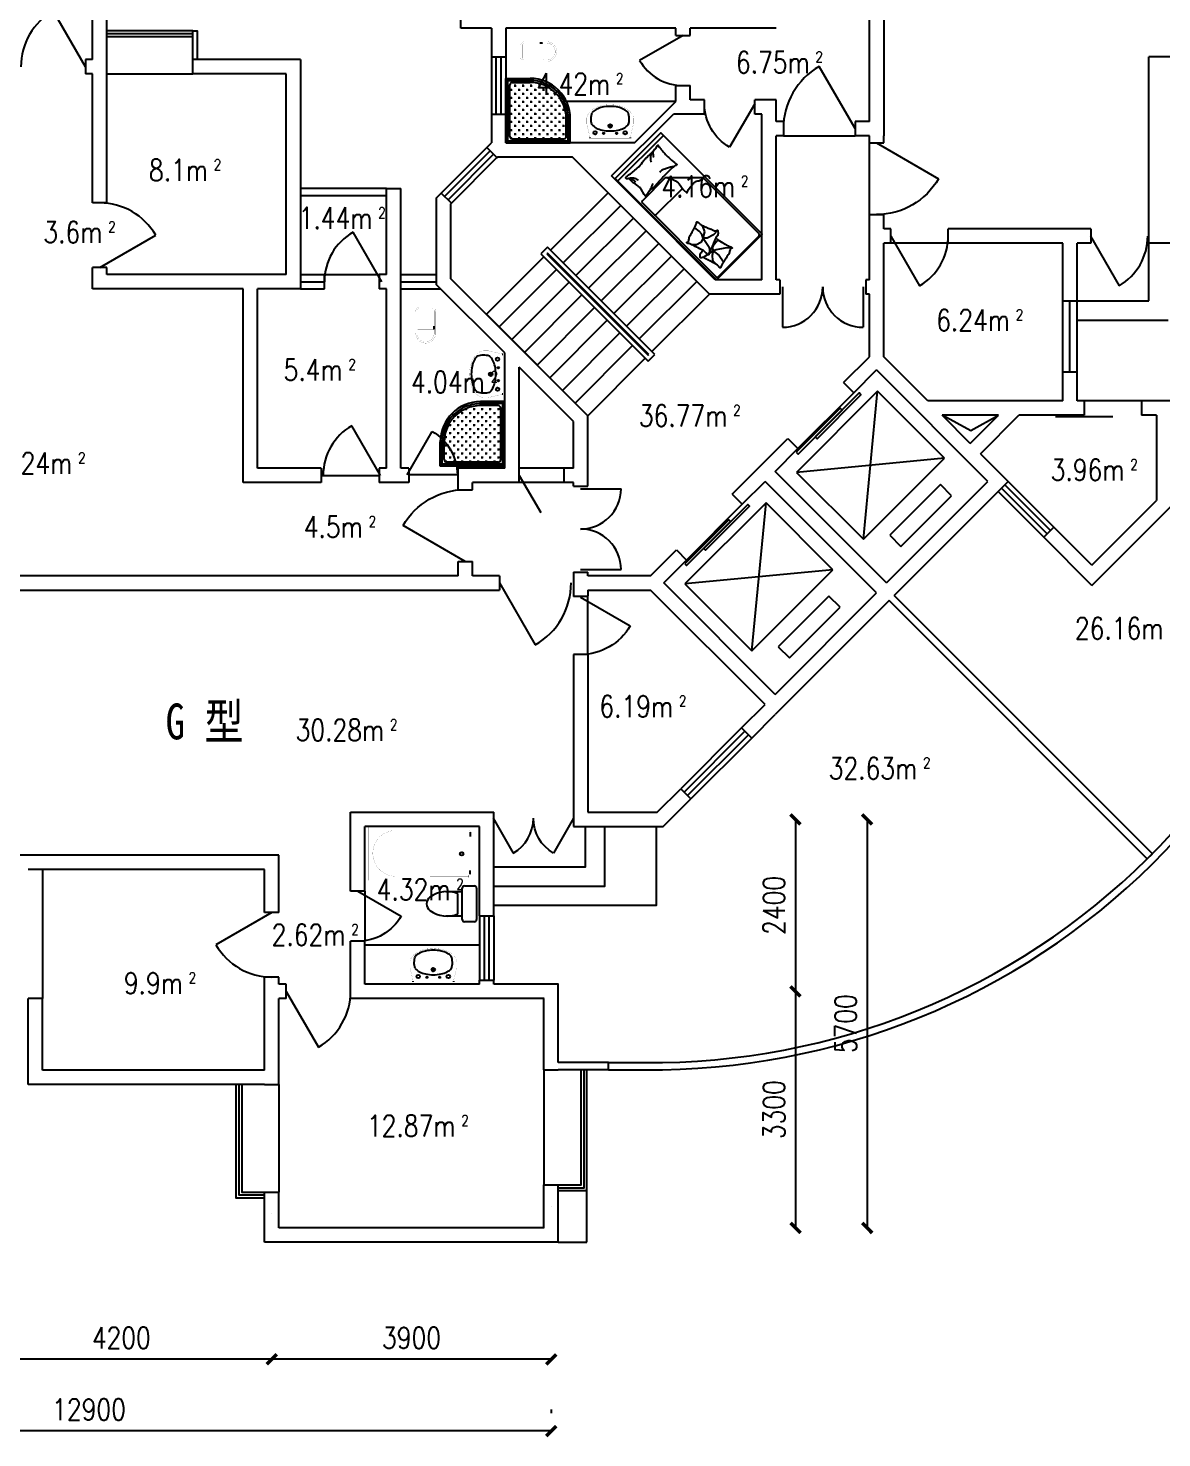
# Model space of a CAD drawing. Header units: millimetres. Extents: x 876 to 46420, y 423 to 34672.
# Drawn here: x 10922 to 26741, y 609 to 20275 of the extents above; entities that cross this region are included whole.
import ezdxf
from ezdxf.enums import TextEntityAlignment as Align

# ---------------------------------------------------------------- set-up
doc = ezdxf.new("R2010")
doc.units = ezdxf.units.MM
for name, color, linetype in [('GROUND', 2, 'Continuous'), ('JJ', 8, 'Continuous'), ('PUB_DIM', 3, 'Continuous'), ('PUB_TEXT', 7, 'Continuous'), ('PUB_WINDW', 7, 'Continuous'), ('STAIR', 2, 'Continuous'), ('TEXT', 5, 'Continuous'), ('WALL', 255, 'Continuous'), ('WINDOW', 2, 'Continuous'), ('WINDOW_TEXT', 7, 'Continuous'), ('Y', 6, 'Continuous')]:
    doc.layers.add(name, color=color, linetype=linetype)
doc.styles.add('DIM_FONT', font='SIMPLEX', dxfattribs={"width": 0.8})
doc.styles.add('S1', font='SimSun.ttf', dxfattribs={"width": 0.8})
doc.styles.add('SIMPLEX', font='SIMPLEX.SHX')
doc.styles.get("Standard").update_dxf_attribs({"font": 'arial.ttf'})
doc.dimstyles.new('AXIS', dxfattribs={"dimtxt": 300, "dimasz": 1, "dimexe": 250, "dimexo": 300, "dimgap": 0.09, "dimtad": 1, "dimdec": 0, "dimzin": 0, "dimdsep": 46, "dimtxsty": 'DIM_FONT', "dimblk": '_DIMX', "dimcen": 0.09, "dimse1": 1, "dimse2": 1, "dimclrt": 7, "dimadec": 0, "dimazin": 0, "dimtfac": 1, "dimtdec": 0, "dimtix": 1, "dimtmove": 2, "dimatfit": 3, "dimldrblk": '_DIMX', "dimfxl": 1, "dimtolj": 1, "dimtzin": 0, "dimarcsym": 0})
doc.dimstyles.new('DIMB', dxfattribs={"dimtxt": 300, "dimasz": 1, "dimexe": 250, "dimexo": 300, "dimgap": 150, "dimtad": 1, "dimdec": 0, "dimzin": 0, "dimdsep": 46, "dimtxsty": 'DIM_FONT', "dimblk": '_DIMX', "dimcen": 0.09, "dimse2": 1, "dimclrt": 7, "dimadec": 0, "dimazin": 0, "dimtfac": 1, "dimtdec": 0, "dimtix": 1, "dimtmove": 2, "dimatfit": 3, "dimldrblk": '_DIMX', "dimfxl": 1, "dimtolj": 1, "dimtzin": 0, "dimarcsym": 0})

# ---------------------------------------------------------------- blocks, each defined once
blk = doc.blocks.new('M_A6')
blk.add_line((0.5, 0), (0.5, 0))
blk = doc.blocks.new('_DBLK')
blk.add_line((-0.5, 0), (0, -0.866))
blk.add_arc((-0.5, 0), 1, 300, 0)
at = {"style": 'SIMPLEX', "flags": 9}
blk.add_attdef('A', text='', height=1, dxfattribs=at).set_placement((0, 1.5), align=Align.MIDDLE)
blk = doc.blocks.new('_A2CPR')
blk.add_line((0, 0.154), (1, 0.154))
blk = doc.blocks.new('_WBLK')
for p, q in [((-0.5, 0.5), (0.5, 0.5)), ((0.5, 0.167), (-0.5, 0.167)), ((0.5, -0.167), (-0.5, -0.167)), ((-0.5, -0.5), (0.5, -0.5))]:
    blk.add_line(p, q)
at = {"style": 'SIMPLEX', "flags": 9}
blk.add_attdef('A', text='', height=1, dxfattribs=at).set_placement((0, 1.5), align=Align.MIDDLE)
blk = doc.blocks.new('_LIFTD')
for points in [[(-0.548, -0.602), (-0.548, -0.774), (0.241, -0.774), (0.241, -0.602), (-0.548, -0.602)], [(-0.241, -0.784), (-0.241, -0.955), (0.548, -0.955), (0.548, -0.784), (-0.241, -0.784)]]:
    blk.add_lwpolyline(points)
blk = doc.blocks.new('_DBLK1')
for p, q in [((-0.47, 0), (-0.47, -0.47)), ((0.47, 0), (0.47, -0.47))]:
    blk.add_line(p, q)
for centre, start, end in [((-0.47, 0), 270, 0), ((0.47, 0), 180, 270)]:
    blk.add_arc(centre, 0.47, start, end)
at = {"layer": 'WINDOW_TEXT', "style": 'SIMPLEX', "flags": 9}
blk.add_attdef('A', text='', height=1, dxfattribs=at).set_placement((0, 1.5), align=Align.MIDDLE)
blk = doc.blocks.new('M_A15FYM')
blk.add_line((-0.5, 0), (0, -0.866))
blk = doc.blocks.new('M_E11')
for p, q in [((-280, -10), (-280, 0)), ((280, 0), (280, -10)), ((-251, -189), (-251, -186)), ((-248, -183), (-250, -185))]:
    blk.add_line(p, q)
at = {"const_width": 1.5}
for points in [[(-280, 0), (280, 0)], [(-326, -200), (-280, -5)], [(326, -204), (280, -5)]]:
    blk.add_lwpolyline(points, dxfattribs=at)
at = {"flags": 128}
for points in [[(-253, -188, 0.172546), (-250, -358, 0.726395)], [(253, -188, -0.172546), (250, -358, -0.726395)]]:
    blk.add_lwpolyline(points, format="xyb", dxfattribs=at)
for points in [[(253, -188, 0.098208), (193, -141, 0.066287), (110, -111, 0.052428), (0, -100, 0.052428), (-110, -111, 0.066287), (-193, -141, 0.093876), (-251, -186, 0.171377)], [(-250, -358, 0.091341), (-193, -401, 0.066287), (-110, -431, 0.052428), (0, -442, 0.052428), (110, -431, 0.066287), (193, -401, 0.091756), (250, -358, 0.171377)]]:
    blk.add_lwpolyline(points, format="xyb")
at = {"const_width": 1.5}
for points in [[(-326, -200, 0.008223), (-326, -204, 0.149285)], [(-326, -266, 0.149285), (-304, -337, 0.107079), (-231, -408, 0.075625), (-131, -450, 0.062436), (-1, -467, 0.062436), (130, -452, 0.075625), (230, -410, 0.107079), (304, -339, 0.149285), (326, -268, 0.005205), (326, -266, 0.086596)]]:
    blk.add_lwpolyline(points, format="xyb", dxfattribs=at)
at = {"const_width": 1.5, "flags": 128}
for points in [[(-326, -204), (-326, -268)], [(326, -204), (326, -268)]]:
    blk.add_lwpolyline(points, dxfattribs=at)
for centre, radius in [((-210, -75), 24), ((-210, -75), 24), ((-210, -75), 24), ((-90, -65), 10), ((0, -170), 25), ((0, -170), 15), ((90, -65), 10), ((210, -75), 24)]:
    blk.add_circle(centre, radius)
blk.add_arc((-250, -186), 1, 131.3224, 180)
at = {"width": 0.8, "flags": 9}
for tag in ['XSIZE', 'YSIZE']:
    blk.add_attdef(tag, (0, 0), '', height=0.5, dxfattribs=at)
blk = doc.blocks.new('_E3NPP')
at = {"layer": 'JJ'}
for p, q in [((-170, 200), (-170, 430)), ((170, 200), (170, 430)), ((-220, 200), (220, 200)), ((-140, 260), (140, 260)), ((-250, 30), (-250, 170)), ((220, 0), (-220, 0)), ((250, 170), (250, 30))]:
    blk.add_line(p, q, dxfattribs=at)
for centre, radius, start, end in [((227, 413), 398, 143.3619, 202.5495), ((0, 590), 110, 33.4509, 146.5491), ((-227, 413), 398, 337.4505, 36.6381), ((-220, 170), 30, 90, 180), ((220, 170), 30, 0, 90), ((-220, 30), 30, 180, 270), ((220, 30), 30, 270, 0)]:
    blk.add_arc(centre, radius, start, end, dxfattribs=at)
blk = doc.blocks.new('M_E4')
for p, q in [((670, -80), (670, -137)), ((670, -86), (670, -97)), ((670, -663), (670, -614))]:
    blk.add_line(p, q)
at = {"const_width": 1.5}
for points in [[(-750, -750), (-750, 0)], [(-750, 0), (750, 0)], [(750, 0), (750, -750)], [(608, -56), (640, -56)], [(670, -90), (670, -656)], [(750, -750), (-750, -750)], [(670, -663), (670, -655)]]:
    blk.add_lwpolyline(points, dxfattribs=at)
for points in [[(-399, -56, 0.930688), (-388, -693, 0.930688)], [(670, -86, 0.414214), (640, -56, 0.414214)], [(670, -90, 0.041784), (670, -85, 0.412615)], [(640, -693, 0.414214), (670, -663, 0.414214)]]:
    blk.add_lwpolyline(points, format="xyb", dxfattribs=at)
at = {"const_width": 1.5, "flags": 128}
for points in [[(-399, -56), (608, -56)], [(-399, -694), (645, -692)]]:
    blk.add_lwpolyline(points, dxfattribs=at)
for radius in [25, 23]:
    blk.add_circle((550, -381), radius)
blk.add_arc((640, -663), 30, 270, 280.176)
at = {"width": 0.8, "flags": 9}
for tag in ['XSIZE', 'YSIZE']:
    blk.add_attdef(tag, (0, 0), '', height=0.5, dxfattribs=at)
blk = doc.blocks.new('_E0GNZ')
at = {"layer": 'JJ'}
h = blk.add_hatch(dxfattribs=at)
h.set_pattern_fill('CROSS', color=256, scale=200, style=0)
h.set_pattern_definition([(0, (-89213.87, -122540.32), (50, 50), [25, -75]), (90, (-89201.37, -122552.82), (-50, 50), [25, -75])])
h.paths.add_polyline_path([(50, 80, 0.414214), (80, 50), (720, 50, 0.414214), (750, 80), (750, 300, 0.414214), (300, 750), (80, 750, 0.414214), (50, 720)])
for p, q in [((0, 800), (300, 800)), ((0, 0), (0, 800)), ((0, 750), (25, 750)), ((25, 0), (25, 800)), ((25, 775), (300, 775)), ((50, 80), (50, 720)), ((80, 750), (300, 750)), ((300, 750), (300, 800)), ((654, 654), (618, 618)), ((750, 80), (750, 300)), ((750, 300), (800, 300)), ((775, 25), (775, 300)), ((800, 0), (800, 300)), ((0, 25), (800, 25)), ((0, 0), (800, 0)), ((80, 50), (720, 50)), ((750, 0), (750, 25))]:
    blk.add_line(p, q, dxfattribs=at)
for centre, radius, start, end in [((80, 720), 30, 90, 180), ((300, 300), 500, 0, 90), ((300, 300), 475, 0, 90), ((300, 300), 450, 0, 90), ((80, 80), 30, 180, 270), ((720, 80), 30, 270, 0)]:
    blk.add_arc(centre, radius, start, end, dxfattribs=at)
at = {"style": 'DIM_FONT', "width": 0.8, "flags": 9}
for tag in ['XSIZE', 'YSIZE']:
    blk.add_attdef(tag, (0, 0), '', height=0.5, dxfattribs=at)
blk = doc.blocks.new('M_E2')
blk.add_line((-306, -118), (-266, -118))
at = {"const_width": 1.5}
for points in [[(-366, 138, 0.97895), (-366, -138, 0.97895)], [(-366, 118, 0.97895), (-366, -118, 0.97895)], [(-306, 118, 0.414214), (-316, 108, 0.414214)], [(0, 88, 0.462192), (-59, 137, 0.462192)], [(-20, 88, 0.414214), (-50, 118, 0.414214)], [(-316, -108, 0.414214), (-306, -118, 0.414214)], [(-59, -137, 0.462192), (0, -88, 0.462192)], [(-50, -118, 0.414214), (-20, -88, 0.414214)]]:
    blk.add_lwpolyline(points, format="xyb", dxfattribs=at)
for points in [[(-366, 137), (-59, 137)], [(-316, 118), (-366, 118)], [(-340, 118), (-266, 118)], [(-316, 108), (-316, -108)], [(-50, 118), (-267, 118)], [(-20, -88), (-20, 88)], [(0, 88), (0, -88)], [(-381, -137), (-59, -137)], [(-316, -118), (-366, -118)], [(-340, -118), (-266, -118)], [(-266, -118), (-50, -118)]]:
    blk.add_lwpolyline(points, dxfattribs=at)
at = {"width": 0.8, "flags": 9}
for tag in ['XSIZE', 'YSIZE']:
    blk.add_attdef(tag, (0, 0), '', height=0.5, dxfattribs=at)
blk = doc.blocks.new('_DIMX')
at = {"const_width": 50}
blk.add_lwpolyline([(-70, -70), (70, 70)], dxfattribs=at)
blk = doc.blocks.new('*D22')
at = {"color": 0, "linetype": 'ByBlock', "transparency": 16777216}
blk.add_line((109962, -239488), (106064, -239488), dxfattribs=at)
at = {"layer": 'DEFPOINTS', "color": 0, "linetype": 'ByBlock', "transparency": 16777216}
for p in [(106063, -239488), (106063, -239488), (109963, -239488)]:
    blk.add_point(p, dxfattribs=at)
at = {"color": 0, "linetype": 'ByBlock', "transparency": 16777216, "rotation": 180}
blk.add_blockref('_DIMX', (106063, -239488), dxfattribs=at)
at = {"color": 0, "linetype": 'ByBlock', "transparency": 16777216}
blk.add_blockref('_DIMX', (109963, -239488), dxfattribs=at)
at = {"color": 7, "linetype": 'ByBlock', "transparency": 16777216, "insert": (108013, -239188), "char_height": 300, "attachment_point": 5, "style": 'DIM_FONT'}
blk.add_mtext('\\A1;3900', dxfattribs=at)
blk = doc.blocks.new('*D23')
at = {"color": 0, "linetype": 'ByBlock', "transparency": 16777216}
blk.add_line((106062, -239488), (101864, -239488), dxfattribs=at)
at = {"layer": 'DEFPOINTS', "color": 0, "linetype": 'ByBlock', "transparency": 16777216}
for p in [(101863, -239488), (101863, -239488), (106063, -239488)]:
    blk.add_point(p, dxfattribs=at)
at = {"color": 0, "linetype": 'ByBlock', "transparency": 16777216, "rotation": 180}
blk.add_blockref('_DIMX', (101863, -239488), dxfattribs=at)
at = {"color": 0, "linetype": 'ByBlock', "transparency": 16777216}
blk.add_blockref('_DIMX', (106063, -239488), dxfattribs=at)
at = {"color": 7, "linetype": 'ByBlock', "transparency": 16777216, "insert": (103963, -239188), "char_height": 300, "attachment_point": 5, "style": 'DIM_FONT'}
blk.add_mtext('\\A1;4200', dxfattribs=at)
blk = doc.blocks.new('*D26')
at = {"color": 0, "linetype": 'ByBlock', "transparency": 16777216}
for p, q in [((194692, -240188), (194692, -240238)), ((194691, -240488), (181793, -240488))]:
    blk.add_line(p, q, dxfattribs=at)
at = {"layer": 'DEFPOINTS', "color": 0, "linetype": 'ByBlock', "transparency": 16777216}
for p in [(181792, -240488), (181792, -240488), (194692, -240488)]:
    blk.add_point(p, dxfattribs=at)
at = {"color": 0, "linetype": 'ByBlock', "transparency": 16777216, "rotation": 180}
blk.add_blockref('_DIMX', (181792, -240488), dxfattribs=at)
at = {"color": 0, "linetype": 'ByBlock', "transparency": 16777216}
blk.add_blockref('_DIMX', (194692, -240488), dxfattribs=at)
at = {"color": 7, "linetype": 'ByBlock', "transparency": 16777216, "insert": (188242, -240188), "char_height": 300, "attachment_point": 5, "style": 'DIM_FONT'}
blk.add_mtext('\\A1;12900', dxfattribs=at)
blk = doc.blocks.new('*D27')
at = {"color": 0, "linetype": 'ByBlock', "transparency": 16777216}
blk.add_line((113371, -231956), (113371, -234354), dxfattribs=at)
at = {"layer": 'DEFPOINTS', "color": 0, "linetype": 'ByBlock', "transparency": 16777216}
for p in [(113371, -231955), (113371, -234355), (113371, -234355)]:
    blk.add_point(p, dxfattribs=at)
at = {"color": 0, "linetype": 'ByBlock', "transparency": 16777216}
for p, rotation in [((113371, -231955), 90), ((113371, -234355), 270)]:
    blk.add_blockref('_DIMX', p, dxfattribs=dict(at, rotation=rotation))
at = {"color": 7, "linetype": 'ByBlock', "transparency": 16777216, "insert": (113071, -233155), "char_height": 300, "attachment_point": 5, "rotation": 90, "style": 'DIM_FONT'}
blk.add_mtext('\\A1;2400', dxfattribs=at)
blk = doc.blocks.new('*D28')
at = {"color": 0, "linetype": 'ByBlock', "transparency": 16777216}
blk.add_line((113371, -234356), (113371, -237654), dxfattribs=at)
at = {"layer": 'DEFPOINTS', "color": 0, "linetype": 'ByBlock', "transparency": 16777216}
for p in [(113371, -234355), (113371, -237655), (113371, -237655)]:
    blk.add_point(p, dxfattribs=at)
at = {"color": 0, "linetype": 'ByBlock', "transparency": 16777216}
for p, rotation in [((113371, -234355), 90), ((113371, -237655), 270)]:
    blk.add_blockref('_DIMX', p, dxfattribs=dict(at, rotation=rotation))
at = {"color": 7, "linetype": 'ByBlock', "transparency": 16777216, "insert": (113071, -236005), "char_height": 300, "attachment_point": 5, "rotation": 90, "style": 'DIM_FONT'}
blk.add_mtext('\\A1;3300', dxfattribs=at)
blk = doc.blocks.new('*D29')
at = {"color": 0, "linetype": 'ByBlock', "transparency": 16777216}
blk.add_line((114371, -231956), (114371, -237654), dxfattribs=at)
at = {"layer": 'DEFPOINTS', "color": 0, "linetype": 'ByBlock', "transparency": 16777216}
for p in [(114371, -231955), (114371, -237655), (114371, -237655)]:
    blk.add_point(p, dxfattribs=at)
at = {"color": 0, "linetype": 'ByBlock', "transparency": 16777216}
for p, rotation in [((114371, -231955), 90), ((114371, -237655), 270)]:
    blk.add_blockref('_DIMX', p, dxfattribs=dict(at, rotation=rotation))
at = {"color": 7, "linetype": 'ByBlock', "transparency": 16777216, "insert": (114071, -234805), "char_height": 300, "attachment_point": 5, "rotation": 90, "style": 'DIM_FONT'}
blk.add_mtext('\\A1;5700', dxfattribs=at)
blk = doc.blocks.new('M_C55HKH')
for p, q in [((0, -52), (900, -52)), ((26, -509), (26, -1968)), ((503, -489), (46, -489)), ((503, -489), (872, -858)), ((46, -761), (564, -761)), ((872, -1968), (872, -858)), ((299, -1273), (295, -1270)), ((307, -1352), (299, -1273)), ((305, -1407), (307, -1352)), ((357, -1410), (393, -1337)), ((393, -1337), (392, -1318)), ((146, -1456), (100, -1409)), ((211, -1478), (146, -1456)), ((278, -1459), (211, -1478)), ((278, -1459), (251, -1606)), ((278, -1459), (305, -1407)), ((278, -1459), (357, -1410)), ((317, -1498), (278, -1459)), ((412, -1527), (317, -1498)), ((495, -1523), (412, -1527)), ((163, -1664), (89, -1649)), ((154, -1766), (147, -1841)), ((196, -1718), (154, -1766)), ((249, -1682), (175, -1667)), ((249, -1682), (196, -1718)), ((219, -1643), (211, -1652)), ((251, -1606), (219, -1643)), ((249, -1682), (286, -1639)), ((249, -1682), (266, -1787)), ((292, -1700), (249, -1682)), ((286, -1639), (333, -1628)), ((391, -1769), (292, -1700)), ((333, -1628), (405, -1618)), ((469, -1839), (391, -1769)), ((266, -1787), (243, -1892)), ((46, -1988), (852, -1988))]:
    blk.add_line(p, q)
blk.add_lwpolyline([(0, -2000), (0, 0), (900, 0), (900, -2000)], close=True)
for points in [[(135, -134, -0.263368), (107, -115, -0.494818), (116, -96, -0.049225), (134, -94, -0.036831), (158, -96, -0.031893), (196, -104, 0.035782), (230, -111, 0.032941), (319, -117, 0.026564), (430, -111, 0.017905), (468, -106, -0.033397), (488, -104, -0.03204), (525, -104, 0.018442), (590, -107, 0.010837), (654, -107, 0.014624), (702, -104, 0.111249), (725, -96, -0.153708), (742, -92, -0.076444), (749, -94, -0.215512), (751, -96, -0.585858), (748, -99, 0.363489), (744, -102, 0.191716), (743, -113, -0.129675), (745, -130, -0.01735), (742, -147, 0.019326), (740, -162, 0.018818), (733, -230, 0.021828), (732, -289, 0.006204), (734, -323, 0.001963), (740, -430, 0.028341), (744, -466, -0.117014), (744, -475, -0.36606), (742, -476, -0.03973), (728, -473, -0.048309), (715, -468, 0.062981), (704, -464, 0.04058), (681, -461, 0.014345), (614, -458, 0.005484), (488, -459, 0.007153), (392, -462, 0.008762), (350, -465, -0.008153), (304, -468, -0.06251), (247, -463, 0.078669), (201, -461, 0.047825), (179, -466, -0.034494), (148, -473, -0.023571), (123, -476, -0.510228), (122, -475), (129, -445), (150, -363, 0.073041), (152, -343, 0.023305), (146, -282, 0.018299), (142, -259, -0.01097), (135, -221, -0.042281), (132, -187, -0.027201), (135, -133)], [(133, -150, -0.05369), (148, -163, -0.070312), (156, -175, -0.015448), (159, -183, -0.013244), (163, -194, -0.082127), (166, -212, -0.064164), (163, -235)], [(135, -134, -0.077379), (170, -159, -0.077379), (195, -194, -0.047525), (205, -218, -0.047525), (210, -244)], [(609, -107, 0.027842), (585, -118, 0.048685), (573, -126, 0.023666), (545, -150, 0.031223), (526, -171, 0.046801), (521, -179, 0.023191), (513, -196)], [(691, -102, 0.088153), (656, -105, 0.088153), (625, -120, 0.077547), (604, -142, 0.077547), (590, -169)], [(695, -462, 0.016108), (656, -436, 0.024599), (629, -421, 0.009477), (580, -397, 0.015937), (550, -385, 0.072521), (534, -381, 0.033339), (498, -381)], [(225, -460, 0.009729), (253, -451, 0.009729), (280, -441, 0.007971), (301, -432, 0.007971), (323, -423)], [(503, -489, -0.085272), (566, -599, -0.124044), (575, -686), (562, -782), (563, -854)], [(563, -854, -0.027362), (602, -838, -0.040834), (629, -830, -0.038441), (717, -821, -0.076528), (761, -826, -0.103649), (788, -840, 0.093398), (818, -857, 0.072727), (841, -861, 0.052315), (872, -858)], [(400, -1581, 0.025626), (402, -1591, 0.0108), (426, -1697, 0.00456), (445, -1769, 0.01125), (454, -1797, 0.069394), (462, -1813, -0.079756), (468, -1827, -0.106399), (469, -1839, -0.328642), (466, -1842, -0.299547), (461, -1840, 0.189917), (454, -1835, 0.033518), (446, -1833, 0.075627), (442, -1833, 0.053489), (436, -1835, 0.017838), (418, -1843, 0.038394), (397, -1855, -0.059529), (384, -1862, -0.035943), (362, -1869, -0.011245), (291, -1884, -0.006203), (259, -1889, 0.010783), (241, -1893, 0.019485), (230, -1895, 0.005062), (188, -1908, 0.101392), (167, -1919, -0.223768), (156, -1922, -0.25558), (153, -1920, -0.081563), (150, -1907, -0.071805), (151, -1893, 0.069985), (152, -1879, 0.03546), (145, -1831, 0.029432), (130, -1774, 0.001554), (121, -1746, -0.00152), (112, -1718, -0.004735), (102, -1689, 0.00382), (91, -1653, 0.296001), (66, -1634, -0.649774), (61, -1616, -0.02319), (65, -1613, 0.0288), (68, -1610, 0.005727), (73, -1605, -0.004358), (80, -1599, -0.027528), (94, -1586, -0.046214), (104, -1580, -0.194121), (117, -1579, 0.133719), (137, -1580, 0.005779), (155, -1575, 0.008882)]]:
    blk.add_lwpolyline(points, format="xyb")
blk.add_lwpolyline([(345, -1251, 0.101392), (366, -1238, -0.223768), (377, -1234, -0.25558), (380, -1236, -0.081563), (384, -1249, -0.071805), (384, -1263, 0.069985), (384, -1277, 0.03546), (394, -1324, 0.029432), (414, -1380, 0.001554), (425, -1407, -0.00152), (437, -1434, -0.004735), (448, -1462, 0.00382), (462, -1497, 0.296001), (488, -1515, -0.649774), (495, -1532, -0.02319), (491, -1536, 0.0288), (488, -1539, 0.005727), (484, -1544, -0.004358), (478, -1551, -0.027528), (464, -1564, -0.046214), (455, -1571, -0.194121), (442, -1573, 0.133719), (422, -1574, 0.011505), (387, -1586, 0.008882), (343, -1604, 0.012426), (286, -1629, -0.033612), (264, -1637), (218, -1652), (182, -1663, 0.224341), (170, -1674, -0.722772), (163, -1673, -0.103513), (163, -1670, 0.053465), (163, -1664, 0.030109), (161, -1646, -0.031436), (159, -1628, -0.05324), (160, -1616, 0.05518), (161, -1604, 0.056271), (157, -1583, 0.0108), (124, -1480, 0.00456), (100, -1409, 0.01125), (89, -1381, 0.069394), (80, -1366, -0.079756), (73, -1353, -0.106399), (71, -1341, -0.328642), (74, -1338, -0.299547), (79, -1340, 0.189917), (86, -1344, 0.033518), (94, -1345, 0.075627), (98, -1345, 0.053489), (104, -1343, 0.017838), (122, -1333, 0.038394), (141, -1319, -0.059529), (154, -1311, -0.035943), (175, -1303, -0.011245), (245, -1283, -0.006203), (276, -1275, 0.010783), (295, -1270, 0.019485), (305, -1266, 0.005062)], format="xyb", close=True)
for centre, start, end in [((46, -509), 90, 180), ((46, -741), 180, 270), ((46, -1968), 180, 270), ((852, -1968), 270, 0)]:
    blk.add_arc(centre, 20, start, end)
at = {"style": 'DIM_FONT', "width": 0.8, "flags": 9}
for tag in ['XSIZE', 'YSIZE']:
    blk.add_attdef(tag, (0, 0), '', height=0.5, dxfattribs=at)
blk = doc.blocks.new('1T4F74')
at = {"layer": 'GROUND'}
for p, q in [((-10893.4, 8206.3), (-9893.4, 8206.3)), ((-9693.4, 7106.3), (-9693.4, 8106.3)), ((-8593.4, 6706.3), (-9393.4, 6706.3)), ((-17381.9, 6267.9), (-16531.9, 6267.9)), ((-5893.4, 4506.3), (-6693.4, 4506.3)), ((-13958.7, 3567.9), (-14581.9, 3567.9)), ((-17343.4, 3467.9), (-16531.9, 3467.9)), ((-15431.9, 3472.8), (-16111.8, 3472.8)), ((-13958.7, 3367.9), (-14581.9, 3367.9)), ((-13622.7, 967.9), (-13622.7, 1767.9)), ((-16731.9, -2332.1), (-16731.9, -3032.1))]:
    blk.add_line(p, q, dxfattribs=at)
blk.add_lwpolyline([(-8668.6, 4306.3), (-8278.6, 4094.5), (-7889.2, 4306.3)], dxfattribs=at)
at = {"layer": 'JJ'}
for p, q in [((-12393.4, 8682.3), (-13917.2, 8682.3)), ((-15131.9, -3088.8), (-16731.9, -3088.8))]:
    blk.add_line(p, q, dxfattribs=at)
at = {"layer": 'STAIR'}
for p, q in [((-13339.8, 7411.4), (-14142.4, 6608.8)), ((-11925.6, 5997.2), (-13339.8, 7411.4)), ((-13163.1, 7234.6), (-13965.6, 6432)), ((-12986.3, 7057.8), (-13788.8, 6255.2)), ((-12809.5, 6881), (-13612.1, 6078.5)), ((-12632.7, 6704.3), (-13435.3, 5901.7)), ((-15036.9, 5714.3), (-14234.3, 6516.9)), ((-14184.8, 6651.2), (-14276.7, 6559.3)), ((-14276.7, 6559.3), (-12777.7, 5060.2)), ((-14184.8, 6566.4), (-14191.9, 6559.3)), ((-14191.9, 6559.3), (-12777.7, 5145.1)), ((-12685.8, 5152.2), (-14184.8, 6651.2)), ((-12770.6, 5152.2), (-14184.8, 6566.4)), ((-12455.9, 6527.5), (-13258.5, 5724.9)), ((-14860.1, 5537.5), (-14057.5, 6340.1)), ((-12279.2, 6350.7), (-13081.7, 5548.1)), ((-14683.3, 5360.8), (-13880.8, 6163.3)), ((-12102.4, 6173.9), (-12905, 5371.4)), ((-14506.6, 5184), (-13704, 5986.5)), ((-11925.6, 5997.2), (-12728.2, 5194.6)), ((-15036.9, 5714.3), (-13622.7, 4300.1)), ((-14329.8, 5007.2), (-13527.2, 5809.8)), ((-14153, 4830.4), (-13350.4, 5633)), ((-13976.2, 4653.7), (-13173.7, 5456.2)), ((-13799.5, 4476.9), (-12996.9, 5279.4)), ((-12777.7, 5145.1), (-12770.6, 5152.2)), ((-12777.7, 5060.2), (-12685.8, 5152.2)), ((-13622.7, 4300.1), (-12820.1, 5102.7)), ((-9579.2, 4640.7), (-10710.6, 3509.4)), ((-10689.4, 3841.7), (-9911.6, 4619.5)), ((-9777.2, 2576), (-9579.2, 4640.7)), ((-8645.9, 3707.3), (-9579.2, 4640.7)), ((-8645.9, 3707.3), (-10710.6, 3509.4)), ((-9777.2, 2576), (-8645.9, 3707.3)), ((-10710.6, 3509.4), (-9777.2, 2576)), ((-8702.4, 3339.7), (-9409.5, 2632.5)), ((-9254, 2477), (-8546.9, 3184.1)), ((-8546.9, 3184.1), (-8702.4, 3339.7)), ((-11134.9, 3085.1), (-12266.2, 1953.7)), ((-12245, 2286.1), (-11467.2, 3063.9)), ((-11332.9, 1020.3), (-11134.9, 3085.1)), ((-10201.5, 2151.7), (-11134.9, 3085.1)), ((-9409.5, 2632.5), (-9254, 2477)), ((-10201.5, 2151.7), (-12266.2, 1953.7)), ((-11332.9, 1020.3), (-10201.5, 2151.7)), ((-12266.2, 1953.7), (-11332.9, 1020.3)), ((-10258.1, 1784), (-10965.2, 1076.9)), ((-10102.5, 1628.5), (-10258.1, 1784)), ((-10809.6, 921.3), (-10102.5, 1628.5)), ((-10965.2, 1076.9), (-10809.6, 921.3))]:
    blk.add_line(p, q, dxfattribs=at)
at = {"layer": 'WALL'}
for p, q in [((-9693.4, 8406.3), (-9693.4, 19606.3)), ((-9493.4, 15706.3), (-9493.4, 8206.3)), ((-20331.9, 9267.9), (-20331.9, 11960.8)), ((-20531.9, 9267.9), (-20531.9, 10267.9)), ((-15393.4, 9706.3), (-15393.4, 9906.3)), ((-14966.2, 9706.3), (-15393.4, 9706.3)), ((-14966.2, 9706.3), (-14966.2, 9306.3)), ((-14193.4, 9706.3), (-14766.2, 9706.3)), ((-14766.2, 9706.3), (-14766.2, 9306.3)), ((-13993.4, 9706.3), (-14193.4, 9706.3)), ((-12393.4, 9706.3), (-13993.4, 9706.3)), ((-12393.4, 9606.3), (-12393.4, 9706.3)), ((-10993.4, 9706.3), (-12193.4, 9706.3)), ((-11728.1, 9706.3), (-12193.4, 9706.3)), ((-12193.4, 9606.3), (-12193.4, 9706.3)), ((-12393.4, 9606.3), (-12193.4, 9606.3)), ((-20531.9, 9267.9), (-20631.9, 9267.9)), ((-20631.9, 9267.9), (-20631.9, 9067.9)), ((-20331.9, 9067.9), (-20331.9, 9267.9)), ((-17631.9, 9267.9), (-19131.9, 9267.9)), ((-19131.9, 9067.9), (-19131.9, 9267.9)), ((-17631.9, 9267.9), (-17631.9, 6067.9)), ((-14966.2, 9306.3), (-14766.2, 9306.3)), ((-5793.4, 6906.3), (-5793.4, 9306.3)), ((-4793.4, 9306.3), (-5793.4, 9306.3)), ((-20531.9, 9067.9), (-20631.9, 9067.9)), ((-20531.9, 7267.9), (-20531.9, 9067.9)), ((-20331.9, 7267.9), (-20331.9, 9067.9)), ((-17831.9, 9067.9), (-19131.9, 9067.9)), ((-17831.9, 6267.9), (-17831.9, 9067.9)), ((-12393.4, 8682.3), (-12393.4, 8906.3)), ((-12393.4, 8906.3), (-12193.4, 8906.3)), ((-12193.4, 8706.3), (-12193.4, 8906.3)), ((-12969.3, 8106.3), (-12393.4, 8682.3)), ((-11993.4, 8706.3), (-12193.4, 8706.3)), ((-11993.4, 8506.3), (-11993.4, 8706.3)), ((-11193.4, 8706.3), (-11293.4, 8706.3)), ((-11293.4, 8506.3), (-11293.4, 8706.3)), ((-10993.4, 8706.3), (-11293.4, 8706.3)), ((-10993.4, 8406.3), (-10993.4, 8706.3)), ((-14966.2, 8506.3), (-14966.2, 8106.3)), ((-14966.2, 8506.3), (-14766.2, 8506.3)), ((-14766.2, 8506.3), (-14766.2, 8106.3)), ((-13289.9, 7644.3), (-12427.9, 8506.3)), ((-11993.4, 8506.3), (-12427.9, 8506.3)), ((-11193.4, 8506.3), (-11293.4, 8506.3)), ((-11193.4, 8506.3), (-11293.4, 8506.3)), ((-11193.4, 6197.2), (-11193.4, 8506.3)), ((-10893.4, 8406.3), (-10993.4, 8406.3)), ((-10893.4, 8406.3), (-10893.4, 8206.3)), ((-9693.4, 8406.3), (-9893.4, 8406.3)), ((-9893.4, 8406.3), (-9893.4, 8206.3)), ((-15030.8, 8041.7), (-14966.2, 8106.3)), ((-14193.4, 8106.3), (-14766.2, 8106.3)), ((-13993.4, 8106.3), (-14193.4, 8106.3)), ((-13752, 8106.3), (-13993.4, 8106.3)), ((-12969.3, 8106.3), (-13752, 8106.3)), ((-10993.4, 6197.2), (-10993.4, 8206.3)), ((-10893.4, 8206.3), (-10993.4, 8206.3)), ((-9693.4, 8206.3), (-9893.4, 8206.3)), ((-9693.4, 8106.3), (-9693.4, 8206.3)), ((-9693.4, 8106.3), (-9493.4, 8106.3)), ((-9493.4, 8106.3), (-9493.4, 8206.3)), ((-14889.4, 7900.3), (-15030.8, 8041.7)), ((-14889.4, 7900.3), (-14883.3, 7906.3)), ((-13834.8, 7906.3), (-14883.3, 7906.3)), ((-11925.6, 5997.2), (-13834.8, 7906.3)), ((-12924.2, 7278.6), (-13289.9, 7644.3)), ((-16431.9, 6267.9), (-16431.9, 7467.9)), ((-16431.9, 7467.9), (-16231.9, 7467.9)), ((-16231.9, 6267.9), (-16231.9, 7467.9)), ((-15731.9, 7340.7), (-15667.2, 7405.3)), ((-15731.9, 7267.9), (-15731.9, 7340.7)), ((-15525.8, 7263.9), (-15667.2, 7405.3)), ((-11842.8, 6197.2), (-12924.2, 7278.6)), ((-20331.9, 7267.9), (-20531.9, 7267.9)), ((-15731.9, 6267.9), (-15731.9, 7267.9)), ((-15531.9, 7257.8), (-15525.8, 7263.9)), ((-15531.9, 6209.3), (-15531.9, 7257.8)), ((-9693.4, 6197.2), (-9693.4, 7106.3)), ((-9693.4, 7106.3), (-9493.4, 7106.3)), ((-9493.4, 6906.3), (-9493.4, 7106.3)), ((-9393.4, 6906.3), (-9493.4, 6906.3)), ((-9393.4, 6706.3), (-9393.4, 6906.3)), ((-6793.4, 6906.3), (-8593.4, 6906.3)), ((-8593.4, 6706.3), (-8593.4, 6906.3)), ((-6603.7, 6906.3), (-7203.7, 6906.3)), ((-6603.7, 6906.3), (-6603.7, 6706.3)), ((-5793.4, 6706.3), (-5793.4, 6906.3)), ((-9493.4, 5120.6), (-9493.4, 6706.3)), ((-9393.4, 6706.3), (-9493.4, 6706.3)), ((-6993.4, 6706.3), (-8593.4, 6706.3)), ((-6993.4, 6706.3), (-7403.7, 6706.3)), ((-6993.4, 5904.7), (-6993.4, 6706.3)), ((-6793.4, 5904.7), (-6793.4, 6706.3)), ((-6603.7, 6706.3), (-6793.4, 6706.3)), ((-4993.4, 6706.3), (-5793.4, 6706.3)), ((-5743.4, 6706.3), (-5793.4, 6706.3)), ((-20531.9, 6067.9), (-20531.9, 6367.9)), ((-20331.9, 6367.9), (-20531.9, 6367.9)), ((-20331.9, 6267.9), (-20331.9, 6367.9)), ((-17831.9, 6267.9), (-20331.9, 6267.9)), ((-17298.6, 6067.9), (-17298.6, 6267.9)), ((-16431.9, 6267.9), (-16531.9, 6267.9)), ((-16531.9, 6267.9), (-16531.9, 6067.9)), ((-16231.9, 6067.9), (-16231.9, 6267.9)), ((-15731.9, 6126.4), (-15731.9, 6267.9)), ((-14781.9, 5176.4), (-15731.9, 6126.4)), ((-13622.7, 4300.1), (-15531.9, 6209.3)), ((-11193.4, 6197.2), (-11842.8, 6197.2)), ((-10943.4, 6197.2), (-10993.4, 6197.2)), ((-10943.4, 6197.2), (-10943.4, 5997.2)), ((-9743.4, 6197.2), (-9743.4, 5997.2)), ((-9693.4, 6197.2), (-9743.4, 6197.2)), ((-18431.9, 6067.9), (-20531.9, 6067.9)), ((-18431.9, 3367.9), (-18431.9, 6067.9)), ((-18231.9, 3567.9), (-18231.9, 6067.9)), ((-17631.9, 6067.9), (-18231.9, 6067.9)), ((-16431.9, 6067.9), (-16531.9, 6067.9)), ((-16431.9, 3567.9), (-16431.9, 6067.9)), ((-16231.9, 3567.9), (-16231.9, 6067.9)), ((-10943.4, 5997.2), (-11925.6, 5997.2)), ((-9693.4, 5997.2), (-9743.4, 5997.2)), ((-9693.4, 5120.6), (-9693.4, 5997.2)), ((-6993.4, 5904.7), (-6793.4, 5904.7)), ((-6993.4, 5904.7), (-6793.4, 5904.7)), ((-14781.9, 3567.9), (-14781.9, 5176.4)), ((-10053, 4760.9), (-9693.4, 5120.6)), ((-8879.2, 4506.3), (-9493.4, 5120.6)), ((-14581.9, 3367.9), (-14581.9, 4976.4)), ((-13822.7, 4217.3), (-14581.9, 4976.4)), ((-9911.6, 4619.5), (-9593.4, 4937.7)), ((-8037.8, 3382.1), (-9593.4, 4937.7)), ((-10053, 4760.9), (-9911.6, 4619.5)), ((-6993.4, 4506.3), (-6993.4, 4914.1)), ((-6993.4, 4914.1), (-6793.4, 4914.1)), ((-6793.4, 4506.3), (-6793.4, 4914.1)), ((-6993.4, 4506.3), (-8879.2, 4506.3)), ((-6693.4, 4506.3), (-6793.4, 4506.3)), ((-6693.4, 4506.3), (-6693.4, 4306.3)), ((-5485.1, 4506.3), (-5893.4, 4506.3)), ((-5893.4, 4506.3), (-5893.4, 4306.3)), ((-13822.7, 3567.9), (-13822.7, 4217.3)), ((-13622.7, 3317.9), (-13622.7, 4300.1)), ((-7889.2, 4306.3), (-8679.2, 4306.3)), ((-8284.2, 3911.4), (-8679.2, 4306.3)), ((-8284.2, 3911.4), (-7889.2, 4306.3)), ((-8142.8, 3769.9), (-7606.4, 4306.3)), ((-6693.4, 4306.3), (-7606.4, 4306.3)), ((-5685.1, 4306.3), (-5893.4, 4306.3)), ((-5685.1, 4306.3), (-5685.1, 3116.4)), ((-11608.6, 3205.3), (-10830.8, 3983.1)), ((-10830.8, 3983.1), (-10689.4, 3841.7)), ((-11007.6, 3523.5), (-10689.4, 3841.7)), ((-8142.8, 3769.9), (-7754.9, 3382.1)), ((-17343.4, 3567.9), (-18231.9, 3567.9)), ((-17343.4, 3567.9), (-17343.4, 3367.9)), ((-16431.9, 3567.9), (-16531.9, 3567.9)), ((-16531.9, 3567.9), (-16531.9, 3367.9)), ((-16121.6, 3567.9), (-16231.9, 3567.9)), ((-16121.6, 3567.9), (-16121.6, 3367.9)), ((-14781.9, 3567.9), (-15431.9, 3567.9)), ((-15431.9, 3267.9), (-15431.9, 3567.9)), ((-13822.7, 3567.9), (-13958.7, 3567.9)), ((-13958.7, 3567.9), (-13958.7, 3367.9)), ((-17343.4, 3367.9), (-18431.9, 3367.9)), ((-16121.6, 3367.9), (-16531.9, 3367.9)), ((-15231.9, 3267.9), (-15231.9, 3367.9)), ((-14581.9, 3367.9), (-15231.9, 3367.9)), ((-13822.7, 3367.9), (-13958.7, 3367.9)), ((-13822.7, 3317.9), (-13822.7, 3367.9)), ((-11467.2, 3063.9), (-11149, 3382.1)), ((-9593.4, 1826.4), (-11149, 3382.1)), ((-9452, 1967.9), (-11007.6, 3523.5)), ((-9452, 1967.9), (-8037.8, 3382.1)), ((-7896.3, 3240.7), (-7754.9, 3382.1)), ((-15431.9, 3267.9), (-15231.9, 3267.9)), ((-13822.7, 3317.9), (-13622.7, 3317.9)), ((-11608.6, 3205.3), (-11467.2, 3063.9)), ((-7896.3, 3240.7), (-9345.9, 1791.1)), ((-6587.1, 2214.3), (-5685.1, 3116.4)), ((-6587.1, 1931.5), (-5485.1, 3033.6)), ((-7259.9, 2604.3), (-7118.5, 2745.7)), ((-6587.1, 1931.5), (-7259.9, 2604.3)), ((-6587.1, 2214.3), (-7118.5, 2745.7)), ((-12746.1, 2067.9), (-12386.5, 2427.5)), ((-12386.5, 2427.5), (-12245, 2286.1)), ((-15431.9, 2067.9), (-15431.9, 2267.9)), ((-15431.9, 2267.9), (-15231.9, 2267.9)), ((-15231.9, 2067.9), (-15231.9, 2267.9)), ((-12563.2, 1967.9), (-12245, 2286.1)), ((-15431.9, 2067.9), (-25431.9, 2067.9)), ((-14855.3, 2067.9), (-15231.9, 2067.9)), ((-14855.3, 2067.9), (-14855.3, 1867.9)), ((-13822.8, 2076.3), (-13822.8, 1776.3)), ((-13822.7, 2117.9), (-13622.7, 2117.9)), ((-13822.7, 2117.9), (-13822.7, 2067.9)), ((-13622.7, 2067.9), (-13622.7, 2117.9)), ((-12746.1, 2067.9), (-13622.7, 2067.9)), ((-11007.6, 412.2), (-12563.2, 1967.9)), ((-22131.9, 1867.9), (-14855.3, 1867.9)), ((-13622.8, 1776.3), (-13822.8, 1776.3)), ((-13622.8, 1867.9), (-12746.1, 1867.9)), ((-13622.8, 1867.9), (-13622.8, 1776.3)), ((-11149, 270.8), (-12746.1, 1867.9)), ((-11007.6, 412.2), (-9593.4, 1826.4)), ((-5743.8, -1811), (-9345.9, 1791.1)), ((-9416.6, 1720.4), (-11007.6, 129.4)), ((-5814.5, -1881.8), (-9416.6, 1720.4)), ((-13822.7, 967.9), (-13822.7, -1432.1)), ((-13622.7, 967.9), (-13822.7, 967.9)), ((-13622.7, 967.9), (-13622.7, -1232.1)), ((-11476.2, -56.4), (-11149, 270.8)), ((-10866.2, 270.8), (-11007.6, 129.4)), ((-11334.8, -197.8), (-11007.6, 129.4)), ((-11476.2, -56.4), (-11334.8, -197.8)), ((-12652, -1232.1), (-12324.8, -904.9)), ((-12324.8, -904.9), (-12183.3, -1046.3)), ((-12569.1, -1432.1), (-12183.3, -1046.3)), ((-16931.9, -1232.1), (-14931.9, -1232.1)), ((-16931.9, -2332.1), (-16931.9, -1232.1)), ((-14931.9, -1432.1), (-14931.9, -1232.1)), ((-13622.7, -1232.1), (-13022.7, -1232.1)), ((-13022.7, -1232.1), (-12652, -1232.1)), ((-15131.9, -1432.1), (-16731.9, -1432.1)), ((-16731.9, -2332.1), (-16731.9, -1432.1)), ((-15131.9, -2675.8), (-15131.9, -1432.1)), ((-14931.9, -2675.8), (-14931.9, -1432.1)), ((-13822.7, -1432.1), (-13022.7, -1432.1)), ((-13022.7, -1432.1), (-12569.1, -1432.1)), ((-17931.9, -1832.1), (-22131.9, -1832.1)), ((-17931.9, -2632.1), (-17931.9, -1832.1)), ((-5814.5, -1881.8), (-5743.8, -1811)), ((-21231.9, -2032.1), (-21431.9, -2032.1)), ((-18131.9, -2032.1), (-21231.9, -2032.1)), ((-21231.9, -2032.1), (-21231.9, -2032.1)), ((-18131.9, -2632.1), (-18131.9, -2032.1)), ((-16731.9, -2332.1), (-16931.9, -2332.1)), ((-17931.9, -2632.1), (-18131.9, -2632.1)), ((-15131.9, -2675.8), (-14931.9, -2675.8)), ((-16931.9, -3832.1), (-16931.9, -3032.1)), ((-16731.9, -3032.1), (-16931.9, -3032.1)), ((-16731.9, -3632.1), (-16731.9, -3032.1)), ((-18131.9, -4832.1), (-18131.9, -3532.1)), ((-17931.9, -3532.1), (-18131.9, -3532.1)), ((-17931.9, -3632.1), (-17931.9, -3532.1)), ((-17831.9, -3632.1), (-17931.9, -3632.1)), ((-17831.9, -3832.1), (-17831.9, -3632.1)), ((-16931.9, -3832.1), (-16931.9, -3632.1)), ((-15131.9, -3632.1), (-16731.9, -3632.1)), ((-15131.9, -3632.1), (-15131.9, -3575.8)), ((-15131.9, -3575.8), (-14931.9, -3575.8)), ((-14931.9, -3632.1), (-14931.9, -3575.8)), ((-14031.9, -3632.1), (-14931.9, -3632.1)), ((-14035.2, -4724.9), (-14035.2, -3632.1)), ((-21431.9, -5032.1), (-21431.9, -3832.1)), ((-21231.9, -3832.1), (-21431.9, -3832.1)), ((-21231.9, -4832.1), (-21231.9, -3832.1)), ((-17931.9, -5032.1), (-17931.9, -3832.1)), ((-17831.9, -3832.1), (-17931.9, -3832.1)), ((-14231.9, -3832.1), (-16931.9, -3832.1)), ((-14235.2, -4824.9), (-14235.2, -3832.1)), ((-18131.9, -4832.1), (-21231.9, -4832.1)), ((-14235.2, -4824.9), (-14035.2, -4824.9)), ((-13335.2, -4724.9), (-14035.2, -4724.9)), ((-13335.2, -4824.9), (-14035.2, -4824.9)), ((-13335.2, -4824.9), (-13335.2, -4724.9)), ((-18131.9, -5032.1), (-21431.9, -5032.1)), ((-18131.9, -5032.1), (-17931.9, -5032.1)), ((-14235.2, -7032.1), (-14235.2, -6432.1)), ((-14235.2, -6432.1), (-14035.2, -6432.1)), ((-14035.2, -7232.1), (-14035.2, -6432.1)), ((-18131.9, -7232.1), (-18131.9, -6532.1)), ((-18131.9, -6532.1), (-17931.9, -6532.1)), ((-17931.9, -7032.1), (-17931.9, -6532.1)), ((-14231.9, -7032.1), (-17931.9, -7032.1)), ((-14031.9, -7232.1), (-18131.9, -7232.1))]:
    blk.add_line(p, q, dxfattribs=at)
blk.add_lwpolyline([(-19131.9, 9267.9), (-19131.9, 9667.9), (-19071.9, 9667.9), (-19071.9, 9267.9)], dxfattribs=at)
at = {"layer": 'WINDOW'}
for p, q in [((-20331.9, 9067.9), (-19131.9, 9067.9)), ((-5793.4, 5904.7), (-5793.4, 6706.3)), ((-17631.9, 6267.9), (-17298.6, 6267.9)), ((-17631.9, 6167.9), (-17298.6, 6167.9)), ((-16231.9, 6267.9), (-15731.9, 6267.9)), ((-16231.9, 6167.9), (-15731.9, 6167.9)), ((-17631.9, 6067.9), (-17298.6, 6067.9)), ((-16231.9, 6067.9), (-15673.3, 6067.9)), ((-6993.4, 4914.1), (-6993.4, 5904.7)), ((-6893.4, 4914.1), (-6893.4, 5904.7)), ((-6793.4, 4914.1), (-6793.4, 5904.7)), ((-6793.4, 5904.7), (-5793.4, 5904.7)), ((-6793.4, 5634.7), (-5523.4, 5634.7)), ((-21231.9, -2032.1), (-21231.9, -3832.1)), ((-14235.2, -4824.9), (-14235.2, -6432.1)), ((-13331.9, -4724.9), (-12827.2, -4724.9)), ((-13331.9, -4824.9), (-12635.8, -4824.9)), ((-17931.9, -5032.1), (-17931.9, -6532.1)), ((-13635.2, -7232.1), (-13635.2, -6512.1)), ((-14035.2, -7232.1), (-13635.2, -7232.1))]:
    blk.add_line(p, q, dxfattribs=at)
for points in [[(-19131.9, 9667.9), (-20331.9, 9667.9)], [(-19131.9, 9627.9), (-20331.9, 9627.9)], [(-19131.9, 9587.9), (-20331.9, 9587.9)], [(-13657.9, -1432.1), (-13657.9, -2000.5), (-14931.9, -2000.5)], [(-13387.9, -1432.1), (-13387.9, -2270.5), (-14931.9, -2270.5)], [(-14035.2, -6472.1), (-13675.2, -6472.1), (-13675.2, -5832.1), (-13675.2, -4824.9)], [(-14035.2, -6432.1), (-13715.2, -6432.1), (-13715.2, -5832.1), (-13715.2, -4824.9)], [(-14035.2, -6512.1), (-13635.2, -6512.1), (-13635.2, -5832.1), (-13635.2, -4824.9)], [(-18531.9, -5032.1), (-18531.9, -6612.1), (-18131.9, -6612.1)], [(-18491.9, -5032.1), (-18491.9, -6572.1), (-18131.9, -6572.1)], [(-18451.9, -5032.1), (-18451.9, -6532.1), (-18131.9, -6532.1)]]:
    blk.add_lwpolyline(points, dxfattribs=at)
for radius, start in [(9934.5, 269.4467), (9834.5, 269.44389)]:
    blk.add_arc((-12731.7, 5109.1), radius, start, 359.98391, dxfattribs=at)
at = {"layer": 'Y'}
for p, q in [((-16431.9, 7467.9), (-17631.9, 7467.9)), ((-16431.9, 7367.9), (-17631.9, 7367.9))]:
    blk.add_line(p, q, dxfattribs=at)
blk.add_lwpolyline([(-12669.1, -1432.1), (-12669.1, -2532.1), (-14931.9, -2532.1)], dxfattribs=at)
at = {"layer": 'JJ'}
for name, p, rotation in [('M_E2', (-14558.4, 9380.5), 180), ('M_E11', (-13310.4, 8172.4), 180), ('M_C55HKH', (-13239.5, 7611.4), 45), ('M_E2', (-15884, 5813.3), 90), ('M_E11', (-14806, 4878.7), 270), ('_E3NPP', (-15174.2, -2511.1), 90), ('M_E11', (-15777.9, -3599.5), 180)]:
    blk.add_blockref(name, p, dxfattribs=dict(at, rotation=rotation))
at = {"layer": 'JJ', "xscale": 1.125, "yscale": 1.125}
blk.add_blockref('_E0GNZ', (-14766.2, 8106.3), dxfattribs=at)
at = {"layer": 'JJ', "xscale": 1.125, "yscale": 1.125, "rotation": 90}
blk.add_blockref('_E0GNZ', (-14781.9, 3596.7), dxfattribs=at)
at = {"layer": 'JJ'}
blk.add_blockref('M_E4', (-15931.9, -1432.1), dxfattribs=at)
at = {"layer": 'WINDOW'}
for name, p, xscale, yscale, zscale in [('_DBLK', (-21081.9, 9167.9), -900, -900, 900), ('_DBLK', (-11643.4, 8651.5), -700, 700, 700), ('_DBLK', (-16898.6, 6167.9), -800, -800, 800), ('_DBLK', (-8993.4, 6806.3), 800, 800, 800), ('_DBLK', (-6208.9, 6806.3), 800, 800, 800), ('_DBLK1', (-10343.4, 6097.2), 1200, 1200, 1200), ('_DBLK', (-14661.9, -1317.5), 560, 560, 560), ('_DBLK', (-14101.9, -1317.5), -560, 560, 560)]:
    blk.add_blockref(name, p, dxfattribs=dict(at, xscale=xscale, yscale=yscale, zscale=zscale))
for name, p, xscale, yscale, zscale, rotation in [('_DBLK', (-12293.4, 9256.3), 700, 700, 700, 270), ('_WBLK', (-14866.2, 8906.3), 800, 200, 800, 270), ('_DBLK', (-10393.4, 8306.3), 1000, 1000, 1000, 180), ('_DBLK', (-9593.4, 7606.3), -1000, 1000, 1000, 90), ('_WBLK', (-15278.3, 7652.8), 900, 199.999999999999, 900, 45), ('_DBLK', (-20431.9, 6817.9), 900, 900, 900, 90), ('_LIFTD', (-10371.2, 4301.3), 1100, 200.0000000000511, 1100, 45), ('_DBLK', (-16914.6, 3467.9), 800, 800, 800, 180), ('_A2CPR', (-6293.4, 4406.3), 800, 800, 800, 180), ('_DBLK', (-15792.8, 3472.8), -700, 700, 700, 180), ('M_A15FYM', (-14279.9, 3467.9), -600, -600, 600, 180), ('_WBLK', (-7507.4, 2993.2), 900, 200, 900, 135), ('_DBLK', (-15334.4, 2767.9), -1000, 1000, 1000, 270), ('_DBLK1', (-13722.7, 2717.9), 1200, 1200, 1200, 90), ('_LIFTD', (-11926.8, 2745.7), 1100, 200.0000000000099, 1100, 45), ('_DBLK', (-14355.3, 1967.9), -1000, -1000, 1000, 180), ('_DBLK', (-13722.7, 1367.9), -800, 800, 800, 90), ('_WBLK', (-11829.8, -551.4), 1200, 200, 1200, 225), ('_DBLK', (-16831.9, -2682.1), -700, 700, 700, 90), ('_DBLK', (-18031.9, -3082.1), -900, -900, 900, 90), ('_WBLK', (-15031.9, -3125.8), 900, 199.9999999999758, 900, 270), ('_DBLK', (-17381.9, -3732.1), -900, -900, 900, 180), ('M_A6', (-18031.9, -6082.1), 1500, 1500, 1500, 270), ('M_A6', (-14131.9, -5832.1), 1800, 1800, 1800, 270)]:
    blk.add_blockref(name, p, dxfattribs=dict(at, xscale=xscale, yscale=yscale, zscale=zscale, rotation=rotation))
at = {"layer": 'PUB_TEXT', "style": 'DIM_FONT', "width": 0.8}
for s, p in [('6.75m', (-10526.9, 9230.9)), ('4.42m', (-13310.3, 8928.8)), ('8.1m', (-18923.5, 7727)), ('4.16m', (-11567.2, 7498.8)), ('1.44m', (-16629.3, 7058.1)), ('3.6m', (-20397.3, 6860.8)), ('6.24m', (-7731.5, 5632.6)), ('5.4m', (-17044.5, 4940.6)), ('4.04m', (-15060.9, 4769.7)), ('36.77m', (-11675.5, 4301.2)), ('30.24m', (-20816.4, 3636.9)), ('3.96m', (-6134.1, 3543.9)), ('4.5m', (-16763.1, 2749.6)), ('26.16m', (-5590.4, 1333.3)), ('6.19m', (-12432.2, 245.9)), ('30.28m', (-16464.5, -85.2)), ('32.63m', (-9025.3, -619.8)), ('4.32m', (-15539.1, -2310.7)), ('2.62m', (-17005.1, -2942.3)), ('9.9m', (-19273, -3616.1)), ('12.87m', (-15470, -5607.7))]:
    blk.add_text(s, height=300, dxfattribs=at).set_placement(p, align=Align.MIDDLE_RIGHT)
for p in [(-10526.9, 9230.9), (-13310.3, 8928.8), (-18923.5, 7727), (-11567.2, 7498.8), (-16629.3, 7058.1), (-20397.3, 6860.8), (-7731.5, 5632.6), (-17044.5, 4940.6), (-15060.9, 4769.7), (-11675.5, 4301.2), (-20816.4, 3636.9), (-6134.1, 3543.9), (-16763.1, 2749.6), (-12432.2, 245.9), (-16464.5, -85.2), (-9025.3, -619.8), (-15539.1, -2310.7), (-17005.1, -2942.3), (-19273, -3616.1), (-15470, -5607.7)]:
    blk.add_text(' 2', height=150, dxfattribs=at).set_placement(p)
at = {"layer": 'TEXT', "style": 'S1', "width": 0.8}
for s, p in [('G', (-19242.3, 34.7)), ('型', (-18424.9, 34.7))]:
    blk.add_text(s, height=500, dxfattribs=at).set_placement(p, align=Align.MIDDLE_RIGHT)
at = {"layer": 'PUB_DIM'}
for p1, p2, dimstyle, picture, middle, set_off in [((-10724.8, -1332.1), (-10724.8, -3732.1), 'AXIS', '*D27', (-11024.8, -2532.1), (-124095.3, 230622.9)), ((-9724.8, -1332.1), (-9724.8, -7032.1), 'AXIS', '*D29', (-10024.8, -4182.1), (-124095.3, 230622.9)), ((-10724.8, -3732.1), (-10724.8, -7032.1), 'AXIS', '*D28', (-11024.8, -5382.1), (-124095.3, 230622.9)), ((-18031.9, -8865.3), (-22231.9, -8865.3), 'AXIS', '*D23', (-20131.9, -8565.3), (-124095.3, 230622.9)), ((-14131.9, -8865.3), (-18031.9, -8865.3), 'AXIS', '*D22', (-16081.9, -8565.3), (-124095.3, 230622.9)), ((-14131.9, -9865.3), (-27031.9, -9865.3), 'DIMB', '*D26', (-20581.9, -9565.3), (-208824.3, 230622.9))]:
    dim = blk.add_aligned_dim(p1=p1, p2=p2, distance=0, dimstyle=dimstyle, dxfattribs=at)
    dim.commit()
    dim.dimension.update_dxf_attribs({"geometry": picture, "text_midpoint": middle, "insert": set_off})

msp = doc.modelspace()

# ---------------------------------------------------------------- block references
at = {"layer": 'PUB_WINDW'}
msp.add_blockref('1T4F74', (32353, 10569), dxfattribs=at)

doc.saveas('drawing.dxf')
